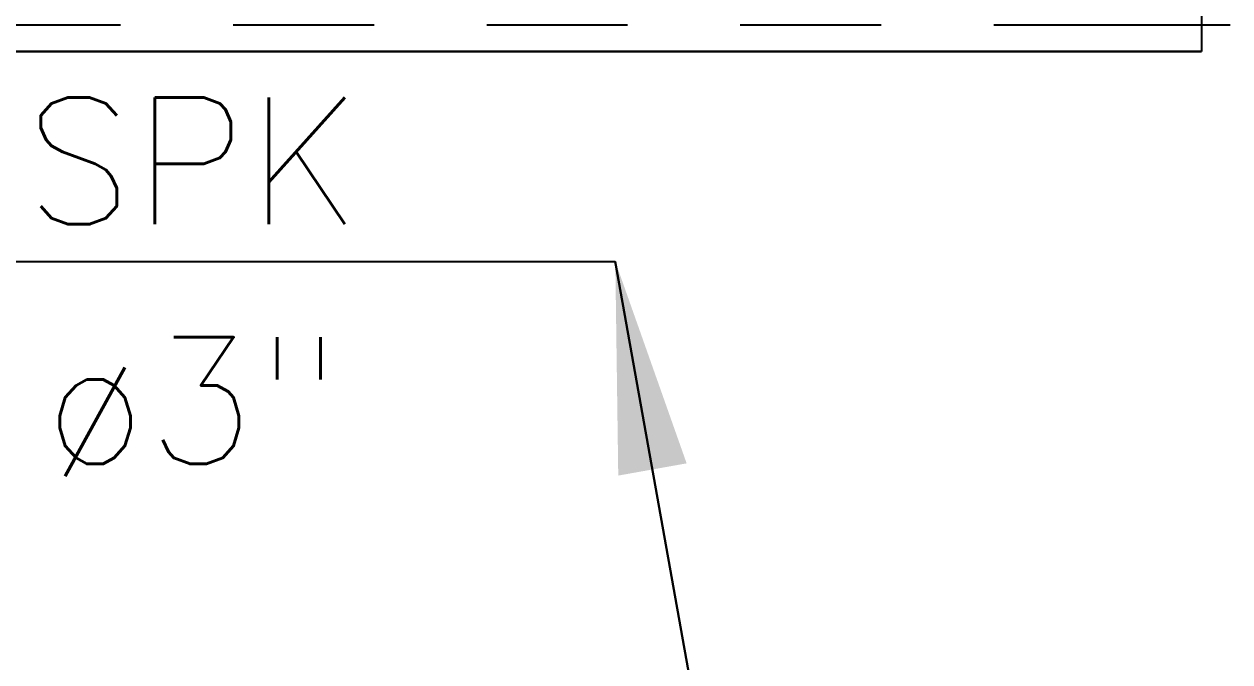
# Model space of a CAD drawing. Header units: millimetres. Extents: x 188.6 to 263.2, y 40.1 to 120.1.
# Drawn here: x 210.276 to 211.347, y 87.353 to 87.919 of the extents above; entities that cross this region are included whole.
import ezdxf
from ezdxf.enums import TextEntityAlignment as Align

# ---------------------------------------------------------------- set-up
doc = ezdxf.new("R2010")
doc.units = ezdxf.units.MM
doc.linetypes.add('HIDDEN2', pattern=[0.1875, 0.125, -0.0625])
for name, color, linetype in [('_XREF_APTOS 603 E 604$0$R-MC-REBOCO', 8, 'Continuous'), ('ARQ', 8, 'Continuous'), ('ESTR-VIGAS', 11, 'HIDDEN2'), ('ESTRUTURA', 7, 'Continuous'), ('SPK-COL', 7, 'Continuous')]:
    doc.layers.add(name, color=color, linetype=linetype)
doc.styles.add('60-75', font='romans.shx', dxfattribs={"height": 0.12})
doc.styles.add('ROMANS', font='ROMANS.SHX', dxfattribs={"height": 0.15})
doc.dimstyles.new('IND75', dxfattribs={"dimtxt": 0.15, "dimasz": 0.1875, "dimexe": 0.15, "dimexo": 0, "dimgap": 0.1, "dimtad": 1, "dimzin": 10, "dimdsep": 46, "dimtxsty": '60-75', "dimcen": 0, "dimclrd": 256, "dimclre": 1, "dimclrt": 256, "dimadec": 0, "dimazin": 0, "dimtfac": 1, "dimtix": 1, "dimtmove": 2, "dimatfit": 3, "dimfxl": 0.15, "dimtolj": 1, "dimtzin": 6, "dimarcsym": 0})

# ---------------------------------------------------------------- blocks, each defined once
blk = doc.blocks.new('COBERTURA_29-09-2016')
at = {"layer": 'ESTR-VIGAS'}
for points in [[(2.435000250000003, 1.540000500000004), (4.545000000000012, 1.540000500000004)], [(4.545000000000012, 1.540000500000004), (5.570000250000017, 1.540000500000004)]]:
    blk.add_lwpolyline(points, dxfattribs=at)
blk = doc.blocks.new('A$C0BE265FA')
at = {"layer": '_XREF_APTOS 603 E 604$0$R-MC-REBOCO'}
for p, q in [((3.638e-12, 0.6808867271138297), (0, 0)), ((-6.185019937576727, 1.3824319e-09), (0, 0)), ((0, 0), (-2.349999951995414, 0))]:
    blk.add_line(p, q, dxfattribs=at)
blk = doc.blocks.new('INDU')
at = {"color": 7}
blk.add_line((-0.0049999999999955, 0), (0.0049999999999955, 0), dxfattribs=at)
at = {"style": 'ROMANS'}
for tag, p in [('TQ-01', (0, 0.0011890419920064)), ('100', (0, -0.0017175051823415))]:
    blk.add_attdef(tag, text='', height=0.0015, dxfattribs=at).set_placement(p, align=Align.MIDDLE)

msp = doc.modelspace()

# ---------------------------------------------------------------- block references
at = {"layer": 'ESTRUTURA'}
msp.add_blockref('COBERTURA_29-09-2016', (206.6770096204037, 86.37836843792485), dxfattribs=at)

# ---------------------------------------------------------------- next in the draw order: block references
at = {"layer": 'ARQ'}
msp.add_blockref('A$C0BE265FA', (211.3213003042506, 87.89474862344903), dxfattribs=at)

# ---------------------------------------------------------------- next in the draw order: block references
at = {"layer": 'SPK-COL', "xscale": 75, "yscale": 75, "zscale": 75}
msp.add_blockref('INDU', (210.4261200433029, 87.70837424612895), dxfattribs=at).add_auto_attribs({'100': 'ø3"', 'TQ-01': 'SPK'})

# ---------------------------------------------------------------- next in the draw order: leaders
at = {"layer": 'SPK-COL'}
for points in [[(210.8011200433025, 87.70837424612901), (211.0246228043717, 86.4572763108088)], [(211.0246228043717, 86.45727631080891), (210.8011200433025, 87.70837424612901)], [(210.8011200433025, 87.70837424612895), (211.0246228043718, 86.45727631080874)], [(211.0246228043718, 86.45727631080887), (210.8011200433025, 87.70837424612895)]]:
    msp.add_leader(points, dimstyle='IND75', dxfattribs=at)

doc.saveas('drawing.dxf')
